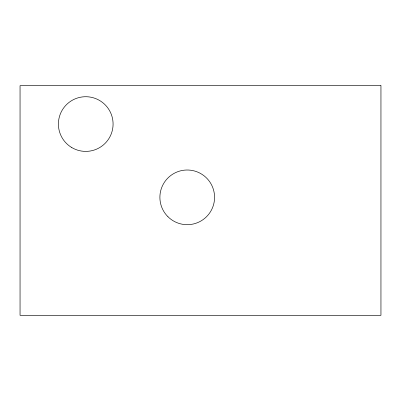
<?xml version="1.0" encoding="UTF-8"?>
<svg xmlns="http://www.w3.org/2000/svg" width="401" height="401" viewBox="0 0 401 401"><rect width="100%" height="100%" fill="white"/><g stroke="black" fill="none" stroke-linecap="round" stroke-linejoin="round"><path stroke-width="0.6" d="M380.95 85.669L20.05 85.669L20.05 315.331L380.95 315.331L380.95 85.669M167.959 216.74A27.343 27.343 0 0 0 213.663 204.335A27.343 27.343 0 0 0 180.069 170.961A27.343 27.343 0 0 0 167.959 216.74M71.614 147.463A27.343 27.343 0 0 0 113.077 124.586A27.343 27.343 0 0 0 72.536 100.115A27.343 27.343 0 0 0 71.614 147.463"/></g></svg>
